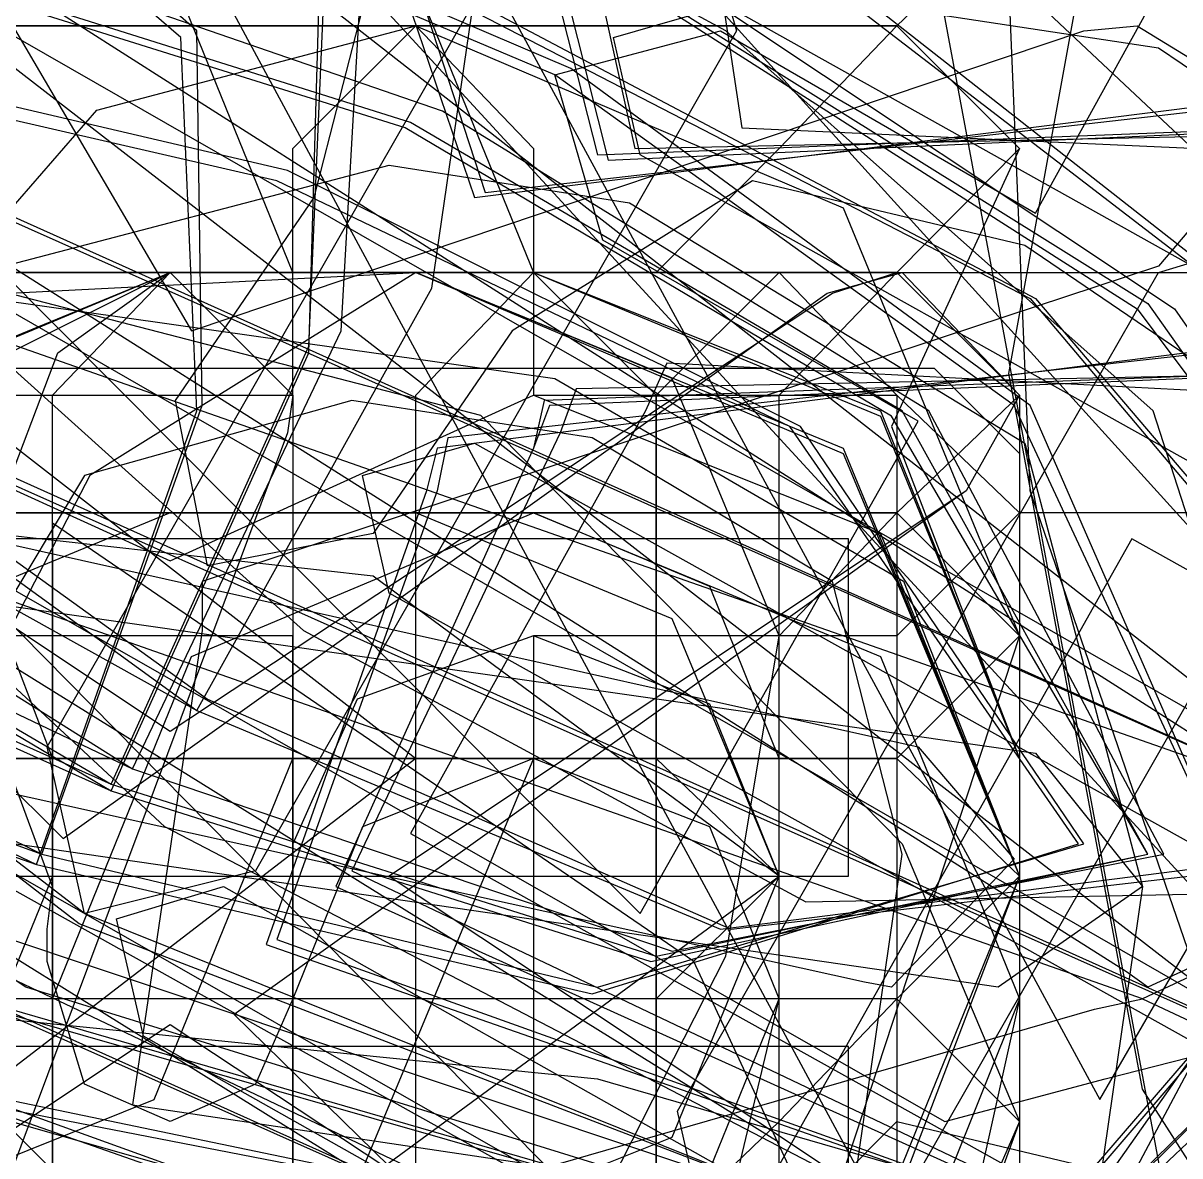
# Model space of a CAD drawing. Extents: x -1 to 315, y 0 to 224.
# Drawn here: x -0.272 to 0.0438, y 222.676 to 222.9852 of the extents above; entities that cross this region are included whole.
import ezdxf

# ---------------------------------------------------------------- set-up
doc = ezdxf.new("R2010")
doc.units = 0
doc.header["$MEASUREMENT"] = 0
doc.layers.add('UNDERLAY', color=8, linetype='Continuous')

msp = doc.modelspace()

# ---------------------------------------------------------------- linework, layer by layer
at = {"layer": 'UNDERLAY'}
for p, q in [((-0.27856, 223.20603), (0.1298, 222.75553)), ((-0.39232, 223.14923), (0.08896, 222.77282)), ((0.05834, 222.56574), (-0.05104, 223.15064)), ((0.08167, 222.71179), (-0.30189, 223.12877)), ((-0.45065, 223.10831), (0.06417, 222.78023)), ((-0.00292, 222.88959), (0.035, 223.09808)), ((0.04959, 222.72202), (-0.39815, 223.0688)), ((-0.09288, 223.06955), (-0.07584, 222.95661)), ((0.00292, 222.85748), (-0.00583, 223.06456)), ((-0.41419, 223.06174), (0.10209, 222.76576)), ((-0.12939, 223.06148), (-0.10501, 222.95097)), ((-0.08021, 222.98307), (-0.21585, 223.05716)), ((-0.18959, 223.05716), (-0.13272, 222.9171)), ((-0.1432, 223.05923), (-0.11522, 222.94921)), ((-0.14028, 223.05892), (-0.1123, 222.94779)), ((-0.41128, 223.05151), (-0.10355, 222.74212)), ((-0.2246, 222.98307), (-0.30189, 223.05151)), ((-0.22897, 222.98131), (-0.30627, 223.04869)), ((-0.1854, 223.04512), (-0.14876, 222.93756)), ((-0.18116, 223.04688), (-0.14584, 222.93897)), ((-0.16626, 223.03846), (0.02188, 222.69133)), ((-0.04375, 223.03669), (0.10792, 222.89382)), ((-0.12688, 222.97108), (-0.27127, 223.03246)), ((-0.12251, 222.97284), (-0.26543, 223.03387)), ((0.02917, 222.72625), (-0.45065, 223.02964)), ((-0.09042, 223.02964), (-0.0773, 222.98307)), ((-0.09042, 223.02964), (0.07146, 222.90264)), ((-0.0948, 223.02823), (0.06855, 222.90264)), ((-0.12834, 223.02082), (0.04229, 222.90723)), ((-0.4667, 223.01659), (0.0773, 222.77423)), ((-0.46524, 223.018), (0.0773, 222.77423)), ((-0.26543, 222.78763), (-0.13417, 223.01659)), ((-0.14147, 223.018), (0.03209, 222.90723)), ((-0.14001, 223.018), (0.035, 222.90864)), ((0, 223.01659), (-0.03354, 222.98448)), ((0, 223.01659), (-0.03354, 222.98448)), ((-0.16043, 222.91287), (-0.14584, 223.01341)), ((-0.15751, 222.9612), (-0.30481, 223.012)), ((-0.19835, 222.9171), (-0.23626, 223.01059)), ((-0.01021, 222.60948), (-0.22751, 223.012)), ((-0.19251, 222.93756), (-0.17355, 223.012)), ((-0.12105, 222.66487), (-0.45794, 223.00636)), ((-0.16626, 222.95802), (-0.31502, 223.00494)), ((-0.18084, 223.00494), (0.00292, 222.91005)), ((-0.17793, 223.00636), (0.00438, 222.91005)), ((-0.16772, 222.95661), (-0.31648, 223.00318)), ((-0.18522, 222.90123), (-0.17939, 223.00318)), ((-0.10646, 223.00036), (0.03792, 222.97849)), ((-0.28394, 222.99996), (-0.22606, 222.90123)), ((-0.19397, 222.89699), (-0.18959, 222.99895)), ((-0.19397, 222.89523), (-0.19105, 222.99754)), ((0.00438, 222.93333), (0.03646, 222.99154)), ((-0.11084, 222.98131), (-0.08021, 222.99013)), ((-0.08021, 222.99013), (0.16188, 222.85466)), ((-0.62858, 222.98448), (-0.03354, 222.98448)), ((-0.43023, 222.98448), (-0.03354, 222.98448)), ((-0.43023, 222.98448), (-0.03354, 222.98448)), ((-0.43023, 222.98448), (-0.03354, 222.98448)), ((-0.03354, 222.98448), (-0.33106, 222.98448)), ((-0.03354, 222.98448), (-0.33106, 222.98448)), ((-0.25185, 222.96146), (-0.1648, 222.98448)), ((-0.19835, 222.95097), (-0.1648, 222.98448)), ((-0.19835, 222.95097), (-0.1648, 222.98448)), ((-0.19835, 222.95097), (-0.1648, 222.98448)), ((-0.19835, 222.95097), (-0.1648, 222.98448)), ((-0.1648, 222.98448), (-0.13272, 222.95097)), ((-0.1648, 222.98448), (-0.04813, 222.93474)), ((-0.1648, 222.98448), (-0.1648, 222.98448)), ((-0.1648, 222.98448), (-0.13272, 222.95097)), ((-0.1648, 222.98448), (-0.13272, 222.95097)), ((-0.1648, 222.98448), (-0.13272, 222.95097)), ((-0.06563, 222.95097), (-0.03354, 222.98448)), ((-0.03354, 222.98448), (0, 222.95097)), ((-0.03354, 222.98448), (0, 222.95097)), ((-0.03354, 222.98448), (0, 222.95097)), ((-0.03354, 222.98448), (-0.03354, 222.98448)), ((-0.03354, 222.98448), (0, 222.95097)), ((-0.03354, 222.98448), (0, 222.95097)), ((0.0175, 222.98307), (0.03209, 222.98448)), ((0.03209, 222.98448), (0.05396, 222.97108)), ((-0.22606, 222.90123), (0.0175, 222.98307)), ((-0.22314, 222.88077), (-0.2246, 222.98307)), ((-0.0773, 222.98307), (-0.20855, 222.75377)), ((-0.12688, 222.97108), (-0.08167, 222.98307)), ((-0.08167, 222.98307), (0.00438, 222.93333)), ((0.03646, 222.87936), (-0.08021, 222.98307)), ((-0.08021, 222.98307), (-0.08021, 222.98307)), ((-0.0773, 222.98307), (-0.0773, 222.98307)), ((-0.50607, 222.97849), (0.05542, 222.78164)), ((-0.1998, 222.94497), (-0.35002, 222.9799)), ((-0.2246, 222.87936), (-0.22897, 222.98131)), ((-0.10355, 222.94921), (-0.11084, 222.98131)), ((0.03792, 222.97849), (0.09334, 222.94074)), ((-0.20272, 222.94215), (-0.3544, 222.97708)), ((0.00292, 222.88077), (-0.12251, 222.97284)), ((-0.12251, 222.97284), (-0.12251, 222.97284)), ((-0.14876, 222.93756), (0.10646, 222.96967)), ((-0.11376, 222.92592), (-0.12688, 222.97108)), ((-0.00146, 222.88077), (-0.12688, 222.97108)), ((-0.12688, 222.97108), (-0.12688, 222.97108)), ((-0.14584, 222.93897), (0.11084, 222.96826)), ((0.06855, 222.70861), (-0.37773, 222.96543)), ((-0.3121, 222.89241), (-0.25185, 222.96146)), ((-0.02479, 222.87936), (-0.15751, 222.9612)), ((-0.15751, 222.9612), (-0.15751, 222.9612)), ((-0.11522, 222.94921), (0.14293, 222.95944)), ((-0.1123, 222.94779), (0.14438, 222.95944)), ((-0.035, 222.87794), (-0.16772, 222.95661)), ((-0.16772, 222.95661), (-0.16772, 222.95661)), ((-0.03209, 222.87936), (-0.16626, 222.95802)), ((-0.16626, 222.95802), (-0.16626, 222.95802)), ((-0.10501, 222.95097), (0.15313, 222.95661)), ((-0.07584, 222.95661), (0.1823, 222.94497)), ((-0.07584, 222.95661), (-0.07584, 222.95661)), ((-0.19835, 222.88359), (-0.19835, 222.95097)), ((-0.19835, 222.88359), (-0.19835, 222.95097)), ((-0.19835, 222.88359), (-0.19835, 222.95097)), ((-0.19835, 222.88359), (-0.19835, 222.95097)), ((-0.13272, 222.95097), (-0.13272, 222.88359)), ((-0.13272, 222.95097), (-0.13272, 222.88359)), ((-0.13272, 222.95097), (-0.13272, 222.88359)), ((-0.13272, 222.95097), (-0.13272, 222.88359)), ((-0.10501, 222.95097), (-0.10501, 222.95097)), ((-0.09917, 222.9171), (-0.06563, 222.95097)), ((0, 222.95097), (-0.035, 222.87512)), ((0, 222.95097), (-0.03354, 222.9171)), ((0, 222.95097), (-0.03354, 222.9171)), ((0, 222.95097), (-0.03354, 222.9171)), ((0, 222.95097), (-0.03354, 222.9171)), ((-0.47982, 222.94779), (-0.02042, 222.68533)), ((-0.11522, 222.94921), (-0.11522, 222.94921)), ((-0.1123, 222.94779), (-0.1123, 222.94779)), ((0.11813, 222.82538), (-0.10355, 222.94921)), ((-0.2946, 222.91428), (-0.17209, 222.94638)), ((-0.0598, 222.87512), (-0.1998, 222.94497)), ((-0.1998, 222.94497), (-0.1998, 222.94497)), ((-0.17209, 222.94638), (-0.10646, 222.93615)), ((0.06125, 222.94638), (0.03792, 222.91887)), ((-0.06271, 222.87512), (-0.20272, 222.94215)), ((-0.20272, 222.94215), (-0.20272, 222.94215)), ((-0.07292, 222.94215), (-0.13855, 222.90123)), ((0.00146, 222.92451), (-0.07292, 222.94215)), ((-0.23043, 222.88218), (-0.19251, 222.93756)), ((-0.14876, 222.93756), (-0.14876, 222.93756)), ((-0.14584, 222.93897), (-0.14584, 222.93897)), ((-0.10646, 222.93615), (0.00146, 222.87054)), ((-0.04813, 222.93474), (0, 222.81797)), ((-0.31939, 222.9291), (-0.26397, 222.78446)), ((0.03792, 222.9171), (0.08167, 222.93051)), ((-0.45503, 222.92592), (-0.2246, 222.79751)), ((0.04959, 222.71461), (-0.42148, 222.92451)), ((0.05104, 222.71461), (-0.41857, 222.92592)), ((-0.02771, 222.87653), (-0.11376, 222.92592)), ((0.05688, 222.88676), (0.00146, 222.92451)), ((-0.31064, 222.9231), (-0.19543, 222.81938)), ((-0.62274, 222.92028), (-0.02771, 222.78763)), ((-0.62274, 222.92028), (-0.02771, 222.78763)), ((-0.62274, 222.92028), (-0.02771, 222.78763)), ((0.03792, 222.91887), (-0.22314, 222.83279)), ((-0.62858, 222.9171), (-0.03354, 222.9171)), ((-0.52941, 222.9171), (-0.13272, 222.9171)), ((-0.03354, 222.9171), (-0.43023, 222.9171)), ((-0.43023, 222.9171), (-0.03354, 222.9171)), ((-0.43023, 222.9171), (-0.03354, 222.9171)), ((-0.43023, 222.9171), (-0.03354, 222.9171)), ((-0.43023, 222.9171), (-0.09917, 222.9171)), ((-0.43023, 222.9171), (0.06563, 222.9171)), ((-0.03354, 222.9171), (-0.43023, 222.9171)), ((-0.36315, 222.85149), (-0.23189, 222.9171)), ((-0.36315, 222.85149), (-0.23189, 222.9171)), ((-0.36315, 222.85149), (-0.23189, 222.9171)), ((-0.34856, 222.86912), (-0.23189, 222.9171)), ((-0.34856, 222.86912), (-0.23189, 222.9171)), ((-0.34856, 222.86912), (-0.23189, 222.9171)), ((-0.3471, 222.86912), (-0.23189, 222.9171)), ((-0.3471, 222.86912), (-0.23189, 222.9171)), ((-0.3471, 222.86912), (-0.23189, 222.9171)), ((-0.3471, 222.86912), (-0.23189, 222.9171)), ((-0.03354, 222.9171), (-0.33544, 222.9171)), ((-0.33544, 222.9171), (-0.1648, 222.78446)), ((-0.33398, 222.9171), (-0.03354, 222.9171)), ((-0.33106, 222.9171), (-0.12688, 222.88817)), ((-0.33106, 222.9171), (-0.03354, 222.9171)), ((-0.03354, 222.9171), (-0.33106, 222.9171)), ((-0.33106, 222.9171), (-0.12688, 222.88817)), ((-0.33106, 222.9171), (-0.12688, 222.88817)), ((-0.33106, 222.9171), (-0.12688, 222.88817)), ((-0.33106, 222.9171), (-0.12688, 222.88817)), ((-0.33106, 222.9171), (-0.03354, 222.9171)), ((-0.33106, 222.9171), (-0.13272, 222.9171)), ((-0.29752, 222.9171), (-0.14716, 222.87816)), ((-0.29752, 222.9171), (-0.1648, 222.9171)), ((-0.29752, 222.9171), (-0.14716, 222.87816)), ((-0.29752, 222.9171), (-0.14716, 222.87816)), ((-0.29752, 222.9171), (-0.14716, 222.87816)), ((-0.29752, 222.9171), (-0.14716, 222.87816)), ((-0.29752, 222.9171), (-0.1648, 222.9171)), ((-0.27564, 222.91146), (-0.1648, 222.9171)), ((-0.27564, 222.91146), (-0.1648, 222.9171)), ((-0.27564, 222.91146), (-0.1648, 222.9171)), ((-0.27564, 222.91146), (-0.1648, 222.9171)), ((-0.26397, 222.88359), (-0.23189, 222.9171)), ((-0.26252, 222.89523), (-0.23189, 222.9171)), ((-0.1648, 222.9171), (-0.25377, 222.86172)), ((-0.23189, 222.9171), (-0.1648, 222.9171)), ((-0.23189, 222.9171), (-0.1648, 222.9171)), ((-0.23189, 222.9171), (-0.1648, 222.9171)), ((-0.23189, 222.9171), (-0.19835, 222.88359)), ((-0.23189, 222.9171), (-0.19835, 222.88359)), ((-0.23189, 222.9171), (-0.1648, 222.9171)), ((-0.23189, 222.9171), (-0.1648, 222.9171)), ((-0.23189, 222.9171), (-0.1648, 222.9171)), ((-0.23189, 222.9171), (-0.1648, 222.9171)), ((-0.23189, 222.9171), (-0.1648, 222.9171)), ((-0.23189, 222.9171), (-0.1648, 222.9171)), ((-0.23189, 222.9171), (-0.1648, 222.9171)), ((-0.19835, 222.88359), (-0.19835, 222.9171)), ((-0.1648, 222.88359), (-0.13272, 222.9171)), ((-0.1648, 222.9171), (-0.04813, 222.86771)), ((-0.1648, 222.9171), (-0.04813, 222.86771)), ((-0.1648, 222.9171), (-0.04813, 222.86912)), ((-0.1648, 222.9171), (-0.04813, 222.86912)), ((-0.1648, 222.9171), (-0.04813, 222.86912)), ((-0.0948, 222.88817), (-0.1648, 222.9171)), ((-0.1648, 222.9171), (-0.04813, 222.86771)), ((-0.1648, 222.9171), (-0.04813, 222.86912)), ((-0.1648, 222.9171), (-0.04813, 222.86912)), ((-0.1648, 222.9171), (-0.04813, 222.86771)), ((-0.1648, 222.9171), (-0.04813, 222.86771)), ((-0.1648, 222.9171), (-0.04813, 222.86912)), ((-0.1648, 222.9171), (-0.04813, 222.86771)), ((-0.1648, 222.9171), (-0.04813, 222.86912)), ((-0.1648, 222.9171), (-0.04813, 222.86771)), ((-0.1648, 222.9171), (-0.04813, 222.86912)), ((-0.1648, 222.9171), (-0.04813, 222.86912)), ((-0.13272, 222.9171), (-0.09917, 222.88359)), ((-0.13272, 222.9171), (-0.13272, 222.88359)), ((-0.13272, 222.9171), (-0.03792, 222.87794)), ((-0.13272, 222.9171), (-0.03792, 222.87936)), ((-0.09917, 222.88359), (-0.06563, 222.9171)), ((-0.09334, 222.68815), (0.03792, 222.9171)), ((-0.06563, 222.88359), (-0.03354, 222.9171)), ((-0.06563, 222.9171), (-0.03354, 222.88359)), ((-0.06563, 222.88359), (-0.03354, 222.9171)), ((-0.06563, 222.88359), (-0.03354, 222.9171)), ((-0.0525, 222.91146), (-0.03209, 222.9171)), ((-0.05104, 222.91146), (-0.03354, 222.9171)), ((-0.03354, 222.9171), (0, 222.88359)), ((-0.03354, 222.9171), (0, 222.88359)), ((-0.03354, 222.9171), (0, 222.88359)), ((-0.03354, 222.9171), (0, 222.88359)), ((-0.03354, 222.9171), (0, 222.88359)), ((-0.03354, 222.9171), (0, 222.88359)), ((-0.03354, 222.9171), (0, 222.88359)), ((-0.03354, 222.9171), (0, 222.88359)), ((-0.03354, 222.9171), (0, 222.88359)), ((-0.03354, 222.9171), (0, 222.88359)), ((-0.03354, 222.9171), (0, 222.88359)), ((-0.03209, 222.9171), (0, 222.88359)), ((-0.2246, 222.79751), (-0.16043, 222.91287)), ((-0.41128, 222.91146), (-0.23189, 222.79187)), ((-0.26106, 222.76259), (-0.0525, 222.91146)), ((-0.23189, 222.79187), (-0.05104, 222.91146)), ((0.00292, 222.91005), (0.07401, 222.82573)), ((0.00438, 222.91005), (0.07602, 222.82573)), ((-0.4069, 222.90723), (-0.26106, 222.76259)), ((0.03209, 222.90723), (0.09803, 222.81877)), ((0.035, 222.90864), (0.09867, 222.81841)), ((0.04229, 222.90723), (0.10519, 222.81621)), ((-0.23335, 222.76576), (-0.38356, 222.90546)), ((0.11522, 222.90405), (-0.15897, 222.86912)), ((0.11813, 222.90264), (-0.15605, 222.87195)), ((-0.2421, 222.78164), (-0.18522, 222.90123)), ((-0.22606, 222.90123), (-0.22606, 222.90123)), ((-0.13855, 222.90123), (-0.17647, 222.84584)), ((-0.13855, 222.90123), (-0.13855, 222.90123)), ((-0.24793, 222.7774), (-0.19397, 222.89699)), ((-0.48128, 222.89523), (-0.2421, 222.78164)), ((-0.33106, 222.71461), (-0.26252, 222.89523)), ((-0.24793, 222.77564), (-0.19397, 222.89523)), ((-0.3471, 222.891), (-0.22168, 222.80069)), ((-0.30044, 222.891), (-0.02333, 222.891)), ((0.14438, 222.89241), (-0.1298, 222.88218)), ((0.14584, 222.89241), (-0.12834, 222.88077)), ((0.15313, 222.891), (-0.12105, 222.88535)), ((-0.09626, 222.89241), (-0.10209, 222.87936)), ((0.17939, 222.87794), (-0.09626, 222.89241)), ((-0.02333, 222.891), (0, 222.86771)), ((-0.05396, 222.62712), (-0.51337, 222.88959)), ((0.03354, 222.71884), (-0.45211, 222.88959)), ((-0.40107, 222.88817), (-0.06563, 222.67968)), ((-0.40107, 222.88817), (-0.06563, 222.67968)), ((-0.40107, 222.88817), (-0.06563, 222.67968)), ((-0.35148, 222.88959), (-0.2246, 222.79751)), ((-0.12688, 222.88817), (-0.03172, 222.83283)), ((-0.12688, 222.88817), (-0.03172, 222.83283)), ((-0.12688, 222.88817), (-0.03172, 222.83283)), ((-0.12688, 222.88817), (-0.03172, 222.83283)), ((-0.12688, 222.88817), (-0.03172, 222.83283)), ((-0.06563, 222.81797), (-0.0948, 222.88817)), ((0.03354, 222.69415), (-0.00292, 222.88959)), ((0.00292, 222.59361), (-0.51628, 222.88359)), ((-0.49586, 222.88359), (-0.19835, 222.88359)), ((-0.49003, 222.88359), (-0.24793, 222.77564)), ((-0.48857, 222.88535), (-0.24793, 222.7774)), ((-0.33106, 222.88359), (-0.23189, 222.83843)), ((-0.29752, 222.88359), (-0.19835, 222.88359)), ((-0.29752, 222.88359), (-0.19835, 222.88359)), ((-0.29752, 222.88359), (-0.19835, 222.88359)), ((-0.29752, 222.88359), (-0.19835, 222.88359)), ((-0.26397, 222.78446), (-0.26397, 222.88359)), ((-0.23189, 222.83843), (-0.13272, 222.88359)), ((-0.19835, 222.88359), (-0.1998, 222.87336)), ((-0.19835, 222.88359), (-0.19835, 222.78446)), ((-0.1648, 222.61971), (-0.1648, 222.88359)), ((-0.13272, 222.88359), (-0.03354, 222.88359)), ((-0.13272, 222.88359), (-0.03354, 222.88359)), ((-0.13272, 222.88359), (-0.03792, 222.84584)), ((-0.13272, 222.88359), (-0.03354, 222.88359)), ((-0.13272, 222.88359), (-0.03354, 222.88359)), ((-0.13272, 222.88359), (-0.03354, 222.88359)), ((-0.12105, 222.88535), (-0.12542, 222.87336)), ((-0.09917, 222.88359), (-0.09917, 222.61971)), ((-0.09917, 222.88359), (-0.09917, 222.88359)), ((-0.09917, 222.61971), (-0.09917, 222.88359)), ((-0.06563, 222.67968), (-0.06563, 222.88359)), ((-0.06563, 222.67968), (-0.06563, 222.88359)), ((-0.06563, 222.67968), (-0.06563, 222.88359)), ((0.0948, 222.88535), (-0.03646, 222.65605)), ((-0.03354, 222.88359), (0, 222.85149)), ((-0.03354, 222.88359), (0, 222.85149)), ((0, 222.88359), (-0.03354, 222.85149)), ((0, 222.88359), (-0.03354, 222.85149)), ((-0.03354, 222.88359), (-0.03354, 222.61971)), ((-0.03354, 222.88359), (-0.03354, 222.88359)), ((-0.03354, 222.88359), (0, 222.85149)), ((-0.03354, 222.88359), (0, 222.85149)), ((-0.03354, 222.88359), (0, 222.85149)), ((0, 222.88359), (-0.03354, 222.85149)), ((0, 222.88359), (-0.03354, 222.85149)), ((0, 222.88359), (-0.03354, 222.85149)), ((0, 222.88359), (-0.01458, 222.85748)), ((0, 222.88359), (-0.01458, 222.85748)), ((0, 222.88359), (0, 222.61971)), ((0, 222.88359), (0, 222.71884)), ((0, 222.88359), (0, 222.61971)), ((0, 222.88359), (0, 222.61971)), ((0, 222.88359), (0, 222.71884)), ((-0.26689, 222.75835), (-0.22314, 222.88077)), ((-0.1823, 222.88218), (-0.25522, 222.86172)), ((-0.22168, 222.83702), (-0.23043, 222.88218)), ((-0.11667, 222.87195), (-0.1823, 222.88218)), ((-0.1298, 222.88218), (-0.13272, 222.86912)), ((-0.12834, 222.88077), (-0.13272, 222.86912)), ((0.05688, 222.75553), (-0.00146, 222.88077)), ((0.05834, 222.75377), (0.00292, 222.88077)), ((-0.26835, 222.75553), (-0.2246, 222.87936)), ((-0.10209, 222.87936), (-0.16626, 222.764)), ((-0.14716, 222.87816), (-0.03209, 222.76118)), ((-0.14716, 222.87816), (-0.03209, 222.76118)), ((-0.14716, 222.87816), (-0.03209, 222.76118)), ((-0.14716, 222.87816), (-0.03209, 222.76118)), ((-0.14716, 222.87816), (-0.03209, 222.76118)), ((-0.03792, 222.87936), (0, 222.78446)), ((-0.03792, 222.87794), (0, 222.78446)), ((0.035, 222.75835), (-0.035, 222.87794)), ((0.035, 222.75835), (-0.03209, 222.87936)), ((0.03938, 222.75835), (-0.02479, 222.87936)), ((0.07875, 222.74812), (0.03646, 222.87936)), ((-0.10355, 222.74212), (-0.02771, 222.87653)), ((0.01604, 222.76118), (-0.06271, 222.87512)), ((0.0175, 222.76118), (-0.0598, 222.87512)), ((-0.035, 222.87512), (0, 222.78446)), ((-0.1998, 222.87336), (-0.29898, 222.60807)), ((-0.12542, 222.87336), (-0.1823, 222.75377)), ((-0.15605, 222.87195), (-0.15897, 222.85748)), ((-0.05104, 222.83279), (-0.11667, 222.87195)), ((-0.58483, 222.87054), (0.00438, 222.78587)), ((-0.25522, 222.74212), (-0.41857, 222.86771)), ((-0.13272, 222.86912), (-0.18668, 222.74953)), ((-0.13272, 222.86912), (-0.18668, 222.74953)), ((-0.17939, 222.86172), (-0.14876, 222.87054)), ((-0.15897, 222.86912), (-0.16188, 222.85748)), ((-0.14876, 222.87054), (0.07292, 222.74671)), ((-0.04813, 222.86912), (0, 222.75236)), ((-0.04813, 222.86912), (0, 222.75236)), ((-0.04813, 222.86912), (0, 222.75236)), ((-0.04813, 222.86912), (0, 222.75236)), ((-0.04813, 222.86912), (0, 222.75236)), ((-0.04813, 222.86912), (0, 222.75236)), ((-0.04813, 222.86912), (0, 222.75236)), ((-0.04813, 222.86912), (0, 222.75236)), ((-0.04813, 222.86912), (0, 222.75236)), ((-0.04813, 222.86771), (0, 222.75236)), ((-0.04813, 222.86771), (0, 222.75236)), ((-0.04813, 222.86771), (0, 222.75236)), ((-0.04813, 222.86771), (0, 222.75236)), ((-0.04813, 222.86771), (0, 222.75236)), ((-0.04813, 222.86771), (0, 222.75236)), ((-0.04813, 222.86771), (0, 222.75236)), ((0, 222.86771), (0, 222.65781)), ((0, 222.86771), (0, 222.86771)), ((0.00146, 222.87054), (0.03354, 222.74953)), ((0.02188, 222.69133), (0.12397, 222.86771)), ((-0.25668, 222.7393), (-0.42002, 222.86489)), ((-0.37482, 222.86489), (-0.2421, 222.78164)), ((-0.25377, 222.86172), (-0.35002, 222.67651)), ((-0.25522, 222.86172), (-0.2946, 222.7961)), ((-0.17209, 222.82961), (-0.17939, 222.86172)), ((-0.24501, 222.65322), (-0.45357, 222.86031)), ((-0.38211, 222.85607), (-0.24793, 222.7774)), ((-0.01458, 222.85748), (-0.21439, 222.71461)), ((-0.16188, 222.85748), (-0.20564, 222.73366)), ((-0.15897, 222.85748), (-0.20272, 222.73507)), ((-0.01458, 222.85748), (-0.17209, 222.75236)), ((0.07, 222.66204), (0.00292, 222.85748)), ((-0.38211, 222.85466), (-0.24793, 222.77564)), ((-0.00292, 222.59502), (-0.53962, 222.85008)), ((-0.06563, 222.85149), (-0.43023, 222.85149)), ((-0.26397, 222.85149), (-0.43023, 222.85149)), ((-0.06563, 222.85149), (-0.43023, 222.85149)), ((-0.39669, 222.85149), (-0.03354, 222.85149)), ((-0.06563, 222.85149), (-0.39669, 222.85149)), ((-0.13272, 222.85149), (-0.39669, 222.85149)), ((-0.03354, 222.85149), (-0.39669, 222.85149)), ((-0.13272, 222.85149), (-0.39669, 222.85149)), ((-0.39669, 222.85149), (-0.03354, 222.85149)), ((-0.17647, 222.8342), (-0.33106, 222.85149)), ((-0.03354, 222.85149), (-0.33106, 222.85149)), ((-0.03354, 222.85149), (-0.33106, 222.85149)), ((-0.17647, 222.8342), (-0.33106, 222.85149)), ((-0.17647, 222.8342), (-0.33106, 222.85149)), ((-0.17647, 222.8342), (-0.33106, 222.85149)), ((-0.17647, 222.8342), (-0.33106, 222.85149)), ((-0.03354, 222.85149), (-0.33106, 222.85149)), ((-0.13272, 222.85149), (-0.33106, 222.85149)), ((-0.23189, 222.85149), (-0.30189, 222.82256)), ((-0.23189, 222.85149), (-0.30189, 222.82256)), ((-0.23189, 222.85149), (-0.30189, 222.82256)), ((-0.23189, 222.85149), (-0.30189, 222.82256)), ((-0.23189, 222.85149), (-0.30189, 222.82256)), ((-0.23189, 222.85149), (-0.30189, 222.82256)), ((-0.23189, 222.85149), (-0.30189, 222.82256)), ((-0.23189, 222.85149), (-0.30189, 222.82256)), ((-0.23189, 222.85149), (-0.30189, 222.82256)), ((-0.23189, 222.85149), (-0.30189, 222.82256)), ((-0.23189, 222.85149), (-0.30189, 222.82256)), ((-0.23189, 222.85149), (-0.30189, 222.82256)), ((-0.23189, 222.85149), (-0.30189, 222.82256)), ((-0.23189, 222.85149), (-0.30189, 222.82256)), ((-0.1648, 222.85149), (-0.29752, 222.85149)), ((-0.1648, 222.85149), (-0.29752, 222.85149)), ((-0.26397, 222.65322), (-0.26397, 222.85149)), ((-0.1648, 222.85149), (-0.23189, 222.85149)), ((-0.1648, 222.85149), (-0.23189, 222.85149)), ((-0.1648, 222.85149), (-0.23189, 222.85149)), ((-0.1648, 222.85149), (-0.23189, 222.85149)), ((-0.1648, 222.85149), (-0.23189, 222.85149)), ((-0.1648, 222.85149), (-0.23189, 222.85149)), ((-0.1648, 222.85149), (-0.23189, 222.85149)), ((-0.1648, 222.85149), (-0.23189, 222.85149)), ((-0.1648, 222.85149), (-0.23189, 222.85149)), ((-0.1648, 222.85149), (-0.23189, 222.85149)), ((-0.1648, 222.85149), (-0.23189, 222.85149)), ((-0.1648, 222.85149), (-0.23189, 222.85149)), ((-0.1648, 222.85149), (-0.23189, 222.85149)), ((-0.1648, 222.85149), (-0.23189, 222.85149)), ((-0.22606, 222.81233), (-0.13272, 222.85149)), ((-0.22606, 222.81233), (-0.13272, 222.85149)), ((-0.03354, 222.85149), (-0.19835, 222.85149)), ((-0.19835, 222.85149), (-0.19835, 222.65322)), ((-0.0948, 222.82256), (-0.1648, 222.85149)), ((-0.0948, 222.82256), (-0.1648, 222.85149)), ((-0.0948, 222.82256), (-0.1648, 222.85149)), ((-0.1648, 222.85149), (-0.1648, 222.85149)), ((-0.0948, 222.82256), (-0.1648, 222.85149)), ((-0.0948, 222.82256), (-0.1648, 222.85149)), ((-0.0948, 222.82256), (-0.1648, 222.85149)), ((-0.0948, 222.82256), (-0.1648, 222.85149)), ((-0.0948, 222.82256), (-0.1648, 222.85149)), ((-0.0948, 222.82256), (-0.1648, 222.85149)), ((-0.0948, 222.82256), (-0.1648, 222.85149)), ((-0.0948, 222.82256), (-0.1648, 222.85149)), ((-0.0948, 222.82256), (-0.1648, 222.85149)), ((-0.0948, 222.82256), (-0.1648, 222.85149)), ((-0.0948, 222.82256), (-0.1648, 222.85149)), ((-0.0948, 222.82256), (-0.1648, 222.85149)), ((-0.0948, 222.82256), (-0.1648, 222.85149)), ((-0.1648, 222.85149), (-0.1648, 222.85149)), ((-0.13272, 222.85149), (-0.03792, 222.81233)), ((-0.13272, 222.85149), (-0.13272, 222.85149)), ((-0.08459, 222.83138), (-0.13272, 222.85149)), ((-0.13272, 222.85149), (-0.13272, 222.85149)), ((-0.08459, 222.83138), (-0.13272, 222.85149)), ((-0.08459, 222.83138), (-0.13272, 222.85149)), ((-0.13272, 222.85149), (-0.03792, 222.81233)), ((-0.13272, 222.85149), (-0.13272, 222.85149)), ((-0.06563, 222.81797), (-0.03354, 222.85149)), ((-0.06563, 222.71884), (-0.06563, 222.85149)), ((-0.06563, 222.71884), (-0.06563, 222.85149)), ((-0.06563, 222.71884), (-0.06563, 222.85149)), ((0, 222.85149), (-0.03354, 222.81797)), ((0, 222.85149), (-0.03354, 222.81797)), ((-0.03354, 222.85149), (0, 222.81797)), ((-0.03354, 222.85149), (0, 222.81797)), ((0, 222.85149), (-0.03354, 222.81797)), ((0, 222.85149), (-0.03354, 222.81797)), ((0, 222.85149), (-0.03354, 222.81797)), ((-0.03354, 222.85149), (0, 222.81797)), ((0.06709, 222.85149), (0, 222.85149)), ((0, 222.85149), (0, 222.71884)), ((-0.04229, 222.72343), (-0.59649, 222.84584)), ((-0.04229, 222.72343), (-0.59649, 222.84584)), ((-0.04229, 222.72343), (-0.59649, 222.84584)), ((-0.51482, 222.84725), (-0.26689, 222.75835)), ((-0.08896, 222.72907), (-0.26397, 222.84866)), ((-0.26397, 222.84866), (-0.26397, 222.75236)), ((-0.08896, 222.72907), (-0.26397, 222.84866)), ((-0.26397, 222.84866), (-0.26397, 222.75236)), ((-0.08896, 222.72907), (-0.26397, 222.84866)), ((-0.26397, 222.84866), (-0.26397, 222.75236)), ((-0.08896, 222.72907), (-0.26397, 222.84866)), ((-0.26397, 222.84866), (-0.26397, 222.75236)), ((-0.08896, 222.72907), (-0.26397, 222.84866)), ((-0.26397, 222.84866), (-0.26397, 222.75236)), ((-0.17647, 222.84584), (-0.22168, 222.83702)), ((-0.03792, 222.84584), (0, 222.75236)), ((-0.51774, 222.84302), (-0.26835, 222.75553)), ((-0.04667, 222.84443), (-0.30044, 222.84443)), ((0.03063, 222.84443), (-0.06709, 222.67086)), ((-0.04667, 222.75236), (-0.04667, 222.84443)), ((0.11667, 222.7961), (0.03063, 222.84443)), ((-0.00438, 222.59361), (-0.54691, 222.83702)), ((-0.00438, 222.59361), (-0.54837, 222.83561)), ((-0.27127, 222.72202), (-0.44336, 222.83561)), ((-0.0525, 222.59219), (-0.4419, 222.8342)), ((-0.0525, 222.59219), (-0.4419, 222.8342)), ((-0.0525, 222.59219), (-0.4419, 222.8342)), ((-0.06563, 222.75236), (-0.17647, 222.8342)), ((-0.06563, 222.75236), (-0.17647, 222.8342)), ((-0.06563, 222.75236), (-0.17647, 222.8342)), ((-0.06563, 222.75236), (-0.17647, 222.8342)), ((-0.06563, 222.75236), (-0.17647, 222.8342)), ((-0.22314, 222.83279), (-0.22314, 222.81938)), ((-0.06563, 222.78446), (-0.08459, 222.83138)), ((-0.06563, 222.78446), (-0.08459, 222.83138)), ((-0.06563, 222.78446), (-0.08459, 222.83138)), ((-0.03209, 222.75835), (-0.05104, 222.83279)), ((-0.03172, 222.83283), (0, 222.75236)), ((-0.03172, 222.83283), (0, 222.75236)), ((-0.03172, 222.83283), (0, 222.75236)), ((-0.03172, 222.83283), (0, 222.75236)), ((-0.03172, 222.83283), (0, 222.75236)), ((-0.40544, 222.82679), (-0.26689, 222.75835)), ((0.04959, 222.70579), (-0.17209, 222.82961)), ((-0.40836, 222.82256), (-0.26835, 222.75553)), ((-0.06563, 222.75236), (-0.0948, 222.82256)), ((-0.06563, 222.75236), (-0.0948, 222.82256)), ((-0.06563, 222.75236), (-0.0948, 222.82256)), ((-0.06563, 222.75236), (-0.0948, 222.82256)), ((-0.06563, 222.75236), (-0.0948, 222.82256)), ((-0.06563, 222.75236), (-0.0948, 222.82256)), ((-0.06563, 222.75236), (-0.0948, 222.82256)), ((-0.06563, 222.75236), (-0.0948, 222.82256)), ((-0.06563, 222.75236), (-0.0948, 222.82256)), ((-0.06563, 222.75236), (-0.0948, 222.82256)), ((-0.06563, 222.75236), (-0.0948, 222.82256)), ((-0.06563, 222.75236), (-0.0948, 222.82256)), ((-0.06563, 222.75236), (-0.0948, 222.82256)), ((-0.06563, 222.75236), (-0.0948, 222.82256)), ((-0.06563, 222.75236), (-0.0948, 222.82256)), ((-0.06563, 222.75236), (-0.0948, 222.82256)), ((-0.19835, 222.81797), (-0.49586, 222.81797)), ((-0.19835, 222.81797), (-0.29752, 222.81797)), ((-0.19835, 222.81797), (-0.29752, 222.81797)), ((-0.19835, 222.81797), (-0.29752, 222.81797)), ((-0.19835, 222.81797), (-0.29752, 222.81797)), ((-0.22314, 222.81938), (-0.2421, 222.68991)), ((-0.19835, 222.66346), (-0.19835, 222.81797)), ((-0.19835, 222.78446), (-0.19835, 222.81797)), ((-0.19835, 222.66346), (-0.19835, 222.81797)), ((-0.19835, 222.66346), (-0.19835, 222.81797)), ((-0.19835, 222.66346), (-0.19835, 222.81797)), ((-0.19543, 222.81938), (-0.05834, 222.7453)), ((-0.13272, 222.81797), (-0.18084, 222.80069)), ((-0.03354, 222.81797), (-0.13272, 222.81797)), ((-0.13272, 222.81797), (-0.13272, 222.61971)), ((-0.03354, 222.81797), (-0.13272, 222.81797)), ((-0.13272, 222.81797), (-0.13272, 222.78446)), ((-0.08459, 222.79927), (-0.13272, 222.81797)), ((-0.13272, 222.81797), (-0.13272, 222.81797)), ((-0.03354, 222.81797), (-0.13272, 222.81797)), ((-0.13272, 222.81797), (-0.13272, 222.61971)), ((-0.03354, 222.81797), (-0.13272, 222.81797)), ((-0.13272, 222.81797), (-0.13272, 222.61971)), ((-0.03354, 222.81797), (-0.13272, 222.81797)), ((-0.13272, 222.81797), (-0.13272, 222.61971)), ((-0.08021, 222.73048), (-0.06563, 222.81797)), ((0, 222.81797), (-0.07146, 222.60066)), ((-0.06563, 222.71884), (-0.06563, 222.81797)), ((0, 222.81797), (-0.03354, 222.78446)), ((0, 222.81797), (-0.03354, 222.78446)), ((0, 222.81797), (0, 222.71884)), ((-0.26397, 222.71884), (-0.22606, 222.81233)), ((-0.26397, 222.71884), (-0.22606, 222.81233)), ((-0.03792, 222.81233), (0, 222.71884)), ((-0.03792, 222.81233), (0, 222.71884)), ((-0.26397, 222.74953), (-0.28293, 222.80069)), ((-0.22168, 222.80069), (-0.07875, 222.73789)), ((-0.18084, 222.80069), (-0.19835, 222.76118)), ((-0.06563, 222.75236), (-0.08459, 222.79927)), ((-0.00583, 222.72202), (-0.51482, 222.7961)), ((-0.2246, 222.79751), (-0.08167, 222.73789)), ((-0.01021, 222.59361), (-0.56878, 222.79469)), ((-0.01021, 222.59361), (-0.5717, 222.79046)), ((-0.25522, 222.74212), (-0.26543, 222.78763)), ((-0.02771, 222.78763), (-0.00146, 222.75694)), ((-0.02771, 222.78763), (-0.00146, 222.75694)), ((-0.02771, 222.78763), (-0.00146, 222.75694)), ((0.00438, 222.78587), (0.03354, 222.74953)), ((-0.62858, 222.78446), (-0.03354, 222.78446)), ((-0.62858, 222.78446), (-0.03354, 222.78446)), ((-0.62858, 222.78446), (-0.03354, 222.78446)), ((-0.61837, 222.78305), (-0.19835, 222.66346)), ((-0.61837, 222.78305), (-0.19835, 222.66346)), ((-0.61837, 222.78305), (-0.19835, 222.66346)), ((-0.61837, 222.78305), (-0.19835, 222.66346)), ((-0.03354, 222.78446), (-0.39669, 222.78446)), ((-0.03354, 222.78446), (-0.39669, 222.78446)), ((-0.36315, 222.78446), (-0.26397, 222.78446)), ((-0.1648, 222.78446), (-0.33544, 222.65322)), ((-0.26397, 222.78446), (-0.26397, 222.65322)), ((-0.23626, 222.69133), (-0.19835, 222.78446)), ((-0.19835, 222.78446), (-0.09917, 222.78446)), ((-0.13272, 222.78446), (-0.19105, 222.64441)), ((-0.13272, 222.78446), (-0.17939, 222.76576)), ((-0.13272, 222.78446), (-0.17939, 222.76576)), ((-0.08459, 222.76576), (-0.13272, 222.78446)), ((-0.13272, 222.78446), (-0.13272, 222.78446)), ((-0.08459, 222.76576), (-0.13272, 222.78446)), ((-0.13272, 222.78446), (-0.13272, 222.78446)), ((-0.09917, 222.78446), (-0.06563, 222.75236)), ((-0.06563, 222.71884), (-0.06563, 222.78446)), ((-0.06563, 222.71884), (-0.06563, 222.78446)), ((-0.06563, 222.65322), (-0.06563, 222.78446)), ((-0.03354, 222.78446), (0, 222.75236)), ((-0.03354, 222.78446), (0, 222.75236)), ((-0.03354, 222.78446), (0, 222.75236)), ((0, 222.78446), (0, 222.71884)), ((0, 222.78446), (0, 222.71884)), ((0, 222.78446), (0, 222.65322)), ((-0.2421, 222.78164), (-0.0948, 222.73189)), ((-0.24793, 222.7774), (-0.09917, 222.73048)), ((-0.39669, 222.77564), (-0.02188, 222.6504)), ((-0.24793, 222.77564), (-0.10063, 222.72907)), ((-0.04813, 222.66945), (-0.23335, 222.76576)), ((-0.17939, 222.76576), (-0.19835, 222.71884)), ((-0.17939, 222.76576), (-0.19835, 222.71884)), ((-0.16626, 222.764), (0.035, 222.65181)), ((-0.06563, 222.71884), (-0.08459, 222.76576)), ((-0.06563, 222.71884), (-0.08459, 222.76576)), ((-0.19835, 222.76118), (-0.19835, 222.71884)), ((-0.11667, 222.72025), (0.01604, 222.76118)), ((-0.11522, 222.72202), (0.0175, 222.76118)), ((-0.03209, 222.76118), (0, 222.68533)), ((-0.03209, 222.76118), (0, 222.68533)), ((-0.03209, 222.76118), (0, 222.68533)), ((-0.03209, 222.76118), (0, 222.68533)), ((-0.03209, 222.76118), (0, 222.68533)), ((-0.26689, 222.75835), (-0.11522, 222.72202)), ((-0.10063, 222.72907), (0.035, 222.75835)), ((-0.09917, 222.73048), (0.035, 222.75835)), ((-0.0948, 222.73189), (0.03938, 222.75835)), ((-0.05104, 222.62712), (-0.03209, 222.75835)), ((-0.26835, 222.75553), (-0.11667, 222.72025)), ((-0.08167, 222.73789), (0.05688, 222.75553)), ((-0.00146, 222.75694), (-0.035, 222.72202)), ((-0.00146, 222.75694), (-0.035, 222.72202)), ((-0.00146, 222.75694), (-0.035, 222.72202)), ((-0.26397, 222.75236), (-0.3121, 222.63417)), ((-0.26397, 222.75236), (-0.3121, 222.63417)), ((-0.26397, 222.75236), (-0.3121, 222.63417)), ((-0.26397, 222.75236), (-0.3121, 222.63417)), ((-0.26397, 222.75236), (-0.3121, 222.63417)), ((-0.30044, 222.75236), (-0.04667, 222.75236)), ((-0.20855, 222.75377), (-0.25522, 222.74212)), ((-0.1823, 222.75377), (0.02625, 222.65464)), ((-0.17647, 222.67086), (-0.06563, 222.75236)), ((-0.17647, 222.67086), (-0.06563, 222.75236)), ((-0.17647, 222.67086), (-0.06563, 222.75236)), ((-0.17647, 222.67086), (-0.06563, 222.75236)), ((-0.17647, 222.67086), (-0.06563, 222.75236)), ((-0.17209, 222.75236), (-0.01458, 222.64758)), ((-0.06563, 222.75236), (-0.09917, 222.71884)), ((-0.0948, 222.68109), (-0.06563, 222.75236)), ((-0.0948, 222.68109), (-0.06563, 222.75236)), ((-0.0948, 222.68109), (-0.06563, 222.75236)), ((-0.0948, 222.68109), (-0.06563, 222.75236)), ((-0.0948, 222.68109), (-0.06563, 222.75236)), ((-0.0948, 222.68109), (-0.06563, 222.75236)), ((-0.0948, 222.68109), (-0.06563, 222.75236)), ((-0.0948, 222.68109), (-0.06563, 222.75236)), ((-0.0948, 222.68109), (-0.06563, 222.75236)), ((-0.07875, 222.73789), (0.05834, 222.75377)), ((-0.06563, 222.61971), (-0.06563, 222.75236)), ((-0.06563, 222.61971), (-0.06563, 222.75236)), ((-0.06563, 222.71884), (-0.06563, 222.75236)), ((-0.06563, 222.75236), (-0.06563, 222.75236)), ((-0.06563, 222.61971), (-0.06563, 222.75236)), ((-0.06563, 222.75236), (-0.06563, 222.75236)), ((-0.06563, 222.61971), (-0.06563, 222.75236)), ((-0.06563, 222.61971), (-0.06563, 222.75236)), ((-0.06563, 222.75236), (-0.06563, 222.75236)), ((-0.06563, 222.61971), (-0.06563, 222.75236)), ((-0.06563, 222.75236), (-0.06563, 222.75236)), ((-0.06563, 222.61971), (-0.06563, 222.75236)), ((0, 222.75236), (-0.04813, 222.63417)), ((0, 222.75236), (-0.04813, 222.63417)), ((0, 222.75236), (-0.04813, 222.63417)), ((0, 222.75236), (-0.04813, 222.63417)), ((0, 222.75236), (-0.04813, 222.63417)), ((0, 222.75236), (-0.04813, 222.63417)), ((0, 222.75236), (-0.04813, 222.63417)), ((0, 222.75236), (-0.04813, 222.63417)), ((0, 222.75236), (-0.04813, 222.63417)), ((0, 222.75236), (-0.03354, 222.71884)), ((0, 222.75236), (-0.03354, 222.71884)), ((0, 222.75236), (-0.03354, 222.71884)), ((0, 222.75236), (-0.03126, 222.67056)), ((0, 222.75236), (-0.03126, 222.67056)), ((0, 222.75236), (-0.03126, 222.67056)), ((0, 222.75236), (-0.03126, 222.67056)), ((0, 222.75236), (-0.03126, 222.67056)), ((0, 222.75236), (0, 222.61971)), ((0, 222.75236), (0, 222.61971)), ((0, 222.75236), (0, 222.71884)), ((0, 222.75236), (0, 222.75236)), ((0, 222.75236), (0, 222.61971)), ((0, 222.75236), (0, 222.75236)), ((0, 222.75236), (0, 222.61971)), ((0, 222.75236), (0, 222.61971)), ((0, 222.75236), (0, 222.75236)), ((0, 222.75236), (0, 222.61971)), ((0, 222.75236), (0, 222.75236)), ((0, 222.75236), (0, 222.61971)), ((-0.26543, 222.73789), (-0.26397, 222.74953)), ((-0.24647, 222.74071), (-0.2173, 222.74953)), ((-0.2173, 222.74953), (-0.03646, 222.64758)), ((-0.18668, 222.74953), (0.02333, 222.65464)), ((-0.18668, 222.74953), (0.02333, 222.65464)), ((-0.05834, 222.7453), (0.07875, 222.74812)), ((0.03354, 222.74953), (-0.00583, 222.72202)), ((0.00292, 222.64017), (0.07875, 222.74812)), ((0.03354, 222.74953), (0.01458, 222.6183)), ((-0.06271, 222.66487), (-0.25522, 222.74212)), ((0.07875, 222.74212), (0.035, 222.72202)), ((-0.06271, 222.66487), (-0.25668, 222.7393)), ((-0.23918, 222.70861), (-0.24647, 222.74071)), ((0.0773, 222.7393), (0.02037, 222.67294)), ((0.07875, 222.7393), (0.02138, 222.67214)), ((0.0773, 222.7393), (0.03354, 222.71884)), ((-0.26543, 222.72907), (-0.26543, 222.73789)), ((-0.20272, 222.73507), (0.01313, 222.65781)), ((-0.20564, 222.73366), (0.01167, 222.65781)), ((0.0948, 222.73189), (0.03199, 222.67025)), ((0.0948, 222.73189), (0.03277, 222.67025)), ((-0.25522, 222.69556), (-0.26543, 222.72907)), ((-0.12688, 222.63876), (-0.08021, 222.73048)), ((-0.06125, 222.66945), (-0.08896, 222.72907)), ((-0.06125, 222.66945), (-0.08896, 222.72907)), ((-0.06125, 222.66945), (-0.08896, 222.72907)), ((-0.06125, 222.66945), (-0.08896, 222.72907)), ((-0.06125, 222.66945), (-0.08896, 222.72907)), ((0.09917, 222.73048), (0.03569, 222.66989)), ((0.035, 222.72202), (0.02917, 222.72625)), ((-0.035, 222.72202), (-0.04229, 222.72343)), ((-0.035, 222.72202), (-0.04229, 222.72343)), ((-0.035, 222.72202), (-0.04229, 222.72343)), ((-0.07292, 222.66063), (-0.27127, 222.72202)), ((-0.03354, 222.71884), (-0.54837, 222.71884)), ((-0.03354, 222.71884), (-0.54837, 222.71884)), ((-0.03354, 222.71884), (-0.54837, 222.71884)), ((-0.26397, 222.71884), (-0.36315, 222.71884)), ((-0.33106, 222.71884), (-0.11522, 222.69697)), ((-0.26397, 222.65322), (-0.26397, 222.71884)), ((-0.26397, 222.61971), (-0.26397, 222.71884)), ((-0.26397, 222.65322), (-0.26397, 222.71884)), ((-0.19835, 222.71884), (-0.20855, 222.69556)), ((-0.19835, 222.71884), (-0.19835, 222.65322)), ((-0.19835, 222.71884), (-0.19835, 222.61971)), ((-0.09917, 222.71884), (-0.19835, 222.71884)), ((-0.19835, 222.71884), (-0.19835, 222.65322)), ((-0.08459, 222.67228), (-0.06563, 222.71884)), ((-0.08459, 222.67228), (-0.06563, 222.71884)), ((-0.08459, 222.67228), (-0.06563, 222.71884)), ((-0.08459, 222.67228), (-0.06563, 222.71884)), ((-0.08459, 222.67228), (-0.06563, 222.71884)), ((-0.08459, 222.67228), (-0.06563, 222.71884)), ((-0.08167, 222.65181), (-0.06563, 222.71884)), ((-0.06563, 222.65322), (-0.06563, 222.71884)), ((-0.06563, 222.68533), (-0.03354, 222.71884)), ((-0.06563, 222.65322), (-0.06563, 222.71884)), ((0, 222.71884), (-0.03792, 222.6243)), ((0, 222.71884), (-0.03792, 222.6243)), ((0, 222.71884), (-0.03792, 222.6243)), ((0, 222.71884), (-0.03792, 222.6243)), ((0, 222.71884), (-0.03792, 222.6243)), ((0, 222.71884), (-0.03792, 222.6243)), ((-0.03354, 222.71884), (0, 222.68533)), ((0, 222.71884), (-0.0175, 222.64017)), ((0, 222.71884), (0, 222.61971)), ((0, 222.71884), (0, 222.61971)), ((0.02042, 222.71602), (0.03354, 222.71884)), ((0.03354, 222.71884), (0.05542, 222.70861)), ((-0.07438, 222.65781), (-0.27564, 222.71602)), ((-0.0773, 222.65781), (-0.27564, 222.71461)), ((-0.21439, 222.71461), (-0.15168, 222.65322)), ((-0.13126, 222.67228), (0.02042, 222.71602)), ((-0.23189, 222.71179), (-0.41128, 222.59219)), ((-0.05104, 222.59219), (-0.23189, 222.71179)), ((-0.05542, 222.60525), (-0.23918, 222.70861)), ((0.02333, 222.69697), (0.06855, 222.70861)), ((-0.04667, 222.70579), (-0.30044, 222.70579)), ((-0.04667, 222.65922), (-0.04667, 222.70579)), ((0.02771, 222.66487), (0.04959, 222.70579)), ((-0.08605, 222.65181), (-0.29023, 222.69415)), ((-0.23189, 222.68533), (-0.25522, 222.69556)), ((-0.20855, 222.69556), (-0.23189, 222.68533)), ((-0.11522, 222.69697), (0.05104, 222.64899)), ((-0.02042, 222.68533), (0.02333, 222.69697)), ((0.10209, 222.58761), (0.03354, 222.69415)), ((-0.33106, 222.65322), (-0.23626, 222.69133)), ((-0.08605, 222.65181), (-0.29023, 222.69133)), ((-0.2421, 222.68991), (-0.01458, 222.65605)), ((-0.08313, 222.64299), (-0.09334, 222.68815)), ((-0.09917, 222.65322), (-0.06563, 222.68533)), ((-0.06563, 222.65322), (-0.03354, 222.68533)), ((-0.03354, 222.68533), (0.10792, 222.65181)), ((0, 222.68533), (-0.02625, 222.61407)), ((0, 222.68533), (-0.01021, 222.66204)), ((0, 222.68533), (-0.01021, 222.66204)), ((0, 222.68533), (-0.01021, 222.66204)), ((0, 222.68533), (-0.01021, 222.66204)), ((0, 222.68533), (-0.01021, 222.66204)), ((0, 222.68533), (0, 222.68533)), ((0, 222.68533), (0, 222.68533)), ((0, 222.68533), (0, 222.68533)), ((0, 222.68533), (0, 222.68533)), ((0, 222.68533), (0, 222.68533)), ((-0.1648, 222.65322), (-0.0948, 222.68109)), ((-0.1648, 222.65322), (-0.0948, 222.68109)), ((-0.1648, 222.65322), (-0.0948, 222.68109)), ((-0.1648, 222.65322), (-0.0948, 222.68109)), ((-0.1648, 222.65322), (-0.0948, 222.68109)), ((-0.1648, 222.65322), (-0.0948, 222.68109)), ((-0.1648, 222.65322), (-0.0948, 222.68109)), ((-0.1648, 222.65322), (-0.0948, 222.68109)), ((-0.1648, 222.65322), (-0.0948, 222.68109))]:
    msp.add_line(p, q, dxfattribs=at)

doc.saveas('drawing.dxf')
